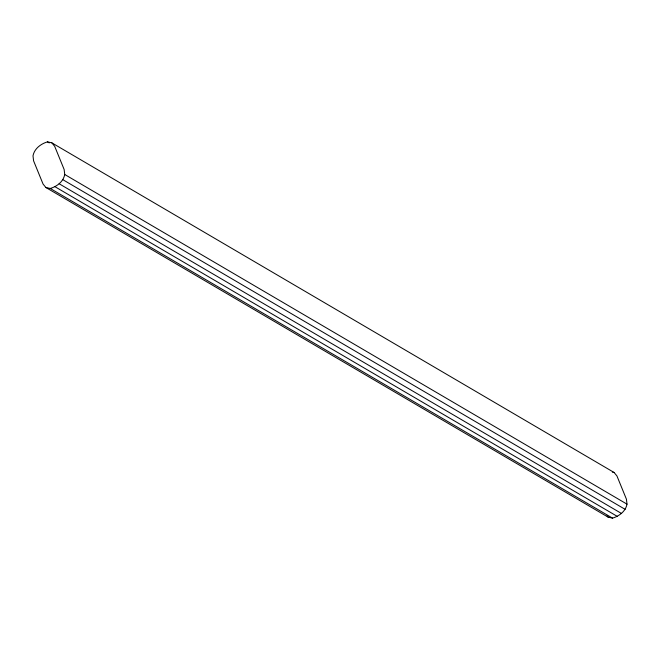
<?xml version="1.0" encoding="UTF-8"?>
<svg xmlns="http://www.w3.org/2000/svg" width="660" height="660" viewBox="0 0 660 660"><rect width="100%" height="100%" fill="white"/><g stroke="black" fill="none" stroke-linecap="round" stroke-linejoin="round"><path stroke-width="0.99" d="M45.919 187.523L50.267 188.471C56.917 186.491 63.409 181.657 64.729 174.487L64.135 169.48L54.665 146.256L51.81 142.824L47.462 141.867C40.813 143.847 34.32 148.69 33 155.851L33.594 160.858L43.073 184.082L45.919 187.523L608.19 517.176L612.538 518.133C619.187 516.153 625.68 511.31 627 504.149L626.406 499.141L616.927 475.918L614.081 472.478L51.81 142.824M612.34 472.098L614.081 472.478M47.462 141.867L49.244 142.906M64.729 174.487L627 504.149M62.906 179.71L625.177 509.371M59.152 183.761L621.423 513.422M54.945 186.681L617.215 516.343M50.267 188.471L612.538 518.133M607.052 515.807L608.19 517.176"/></g></svg>
